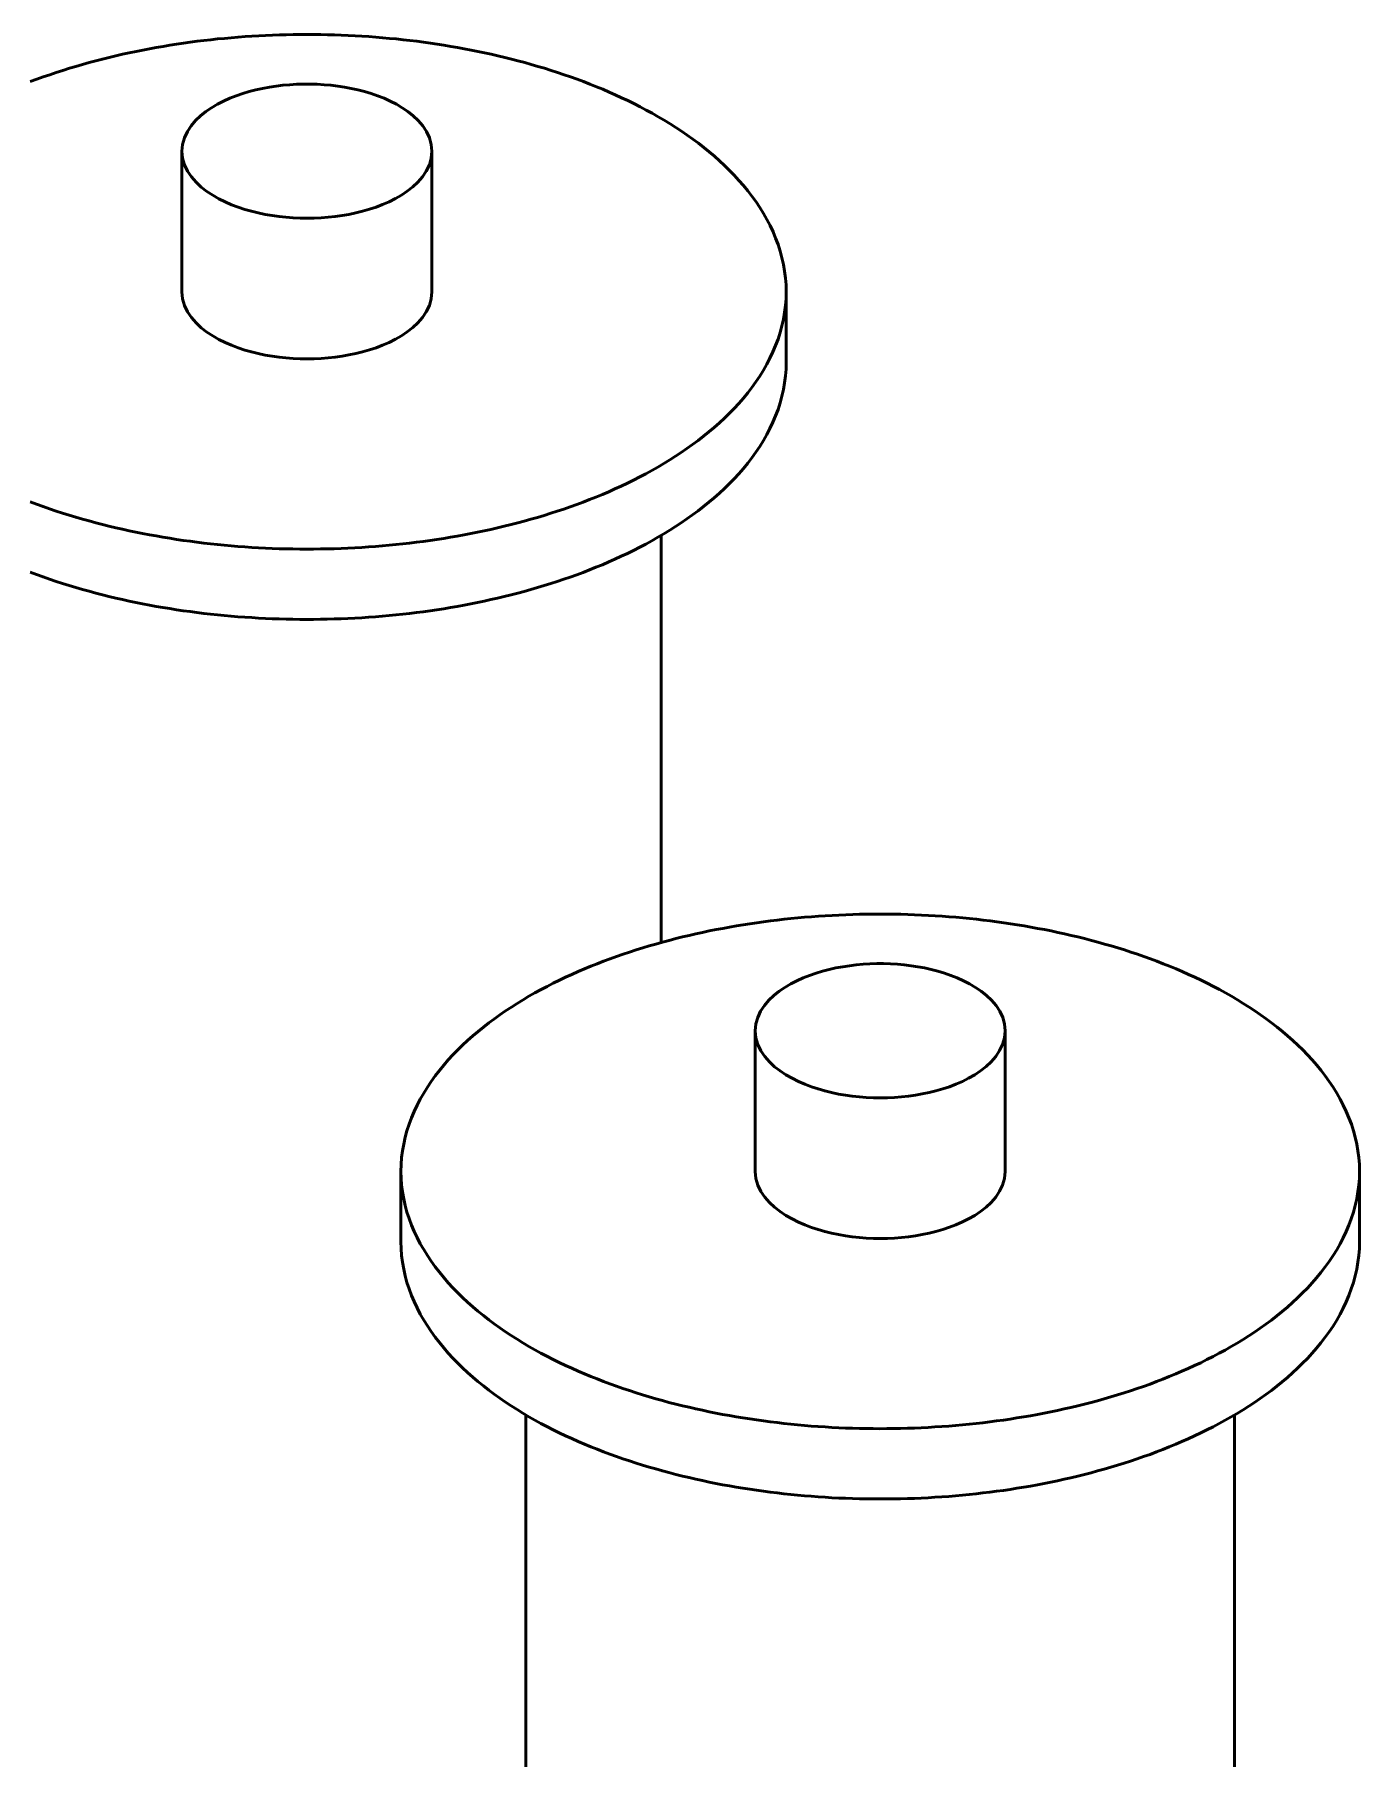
# Model space of a CAD drawing. Header units: millimetres. Extents: x 0 to 841, y 0 to 594.
# Drawn here: x 452.93 to 476.12, y 374.34 to 404.51 of the extents above; entities that cross this region are included whole.
import ezdxf

# ---------------------------------------------------------------- set-up
doc = ezdxf.new("R2010")
doc.units = ezdxf.units.MM
doc.layers.add('FINA', color=7, linetype='CONTINUOUS', lineweight=25)
doc.layers.add('VIS', color=7, linetype='CONTINUOUS', lineweight=50)

msp = doc.modelspace()

# ---------------------------------------------------------------- linework, layer by layer
at = {"layer": 'FINA'}
for points in [[(466.086, 400.008), (466.083, 400.129), (466.074, 400.249), (466.059, 400.368), (466.039, 400.487), (466.012, 400.604), (465.98, 400.72), (465.943, 400.835), (465.901, 400.948), (465.855, 401.059), (465.803, 401.167), (465.748, 401.274), (465.688, 401.379), (465.625, 401.481), (465.558, 401.581), (465.487, 401.679), (465.414, 401.774), (465.338, 401.867), (465.259, 401.958), (465.177, 402.047), (465.093, 402.133), (465.007, 402.217), (464.919, 402.299), (464.829, 402.379), (464.737, 402.457), (464.644, 402.533), (464.549, 402.607), (464.452, 402.678), (464.354, 402.748), (464.255, 402.817), (464.154, 402.883), (464.053, 402.947), (463.95, 403.01), (463.846, 403.071), (463.741, 403.131), (463.636, 403.189), (463.529, 403.245), (463.422, 403.3), (463.314, 403.353), (463.205, 403.404), (463.096, 403.455), (462.986, 403.503), (462.875, 403.551), (462.764, 403.597), (462.652, 403.642), (462.54, 403.685), (462.427, 403.727), (462.314, 403.768), (462.2, 403.807), (462.086, 403.846), (461.972, 403.883), (461.857, 403.919), (461.741, 403.953), (461.626, 403.987), (461.51, 404.019), (461.393, 404.05), (461.277, 404.08), (461.16, 404.109), (461.043, 404.137), (460.926, 404.164), (460.808, 404.19), (460.69, 404.215), (460.572, 404.238), (460.454, 404.261), (460.335, 404.282), (460.217, 404.303), (460.098, 404.323), (459.979, 404.341), (459.86, 404.359), (459.741, 404.375), (459.621, 404.391), (459.502, 404.405), (459.382, 404.419), (459.263, 404.432), (459.143, 404.443), (459.023, 404.454), (458.903, 404.464), (458.783, 404.473), (458.663, 404.481), (458.542, 404.488), (458.422, 404.494), (458.302, 404.499), (458.182, 404.503), (458.061, 404.506), (457.941, 404.509), (457.821, 404.51), (457.7, 404.511), (457.58, 404.51), (457.459, 404.509), (457.339, 404.506), (457.219, 404.503), (457.098, 404.499), (456.978, 404.494), (456.858, 404.488), (456.738, 404.481), (456.618, 404.473), (456.497, 404.464), (456.377, 404.454), (456.258, 404.443), (456.138, 404.432), (456.018, 404.419), (455.898, 404.405), (455.779, 404.391), (455.66, 404.375), (455.54, 404.359), (455.421, 404.341), (455.302, 404.323), (455.183, 404.303), (455.065, 404.282), (454.946, 404.261), (454.828, 404.238), (454.71, 404.215), (454.592, 404.19), (454.475, 404.164), (454.357, 404.137), (454.24, 404.109), (454.123, 404.08), (454.007, 404.05), (453.891, 404.019), (453.775, 403.987), (453.659, 403.953), (453.544, 403.919), (453.429, 403.883), (453.314, 403.846), (453.2, 403.807), (453.086, 403.768), (452.973, 403.727), (452.86, 403.685)], [(459.888, 402.469), (459.876, 402.588), (459.844, 402.704), (459.792, 402.812), (459.726, 402.912), (459.648, 403.003), (459.561, 403.086), (459.468, 403.161), (459.369, 403.229), (459.265, 403.29), (459.158, 403.345), (459.049, 403.394), (458.937, 403.438), (458.824, 403.477), (458.709, 403.511), (458.593, 403.541), (458.475, 403.567), (458.357, 403.589), (458.239, 403.607), (458.12, 403.622), (458, 403.632), (457.88, 403.64), (457.76, 403.643), (457.64, 403.643), (457.52, 403.64), (457.4, 403.632), (457.281, 403.622), (457.162, 403.607), (457.043, 403.589), (456.925, 403.567), (456.808, 403.541), (456.692, 403.511), (456.577, 403.477), (456.463, 403.438), (456.351, 403.394), (456.242, 403.345), (456.135, 403.29), (456.032, 403.229), (455.933, 403.161), (455.839, 403.086), (455.752, 403.003), (455.674, 402.912), (455.608, 402.812), (455.557, 402.704), (455.524, 402.588), (455.513, 402.469)], [(455.513, 402.469), (455.524, 402.347), (455.559, 402.229), (455.612, 402.119), (455.681, 402.017), (455.762, 401.924), (455.852, 401.841), (455.949, 401.765), (456.051, 401.697), (456.158, 401.636), (456.268, 401.581), (456.38, 401.532), (456.495, 401.489), (456.612, 401.45), (456.73, 401.416), (456.849, 401.387), (456.969, 401.362), (457.091, 401.341), (457.212, 401.324), (457.334, 401.311), (457.457, 401.302), (457.58, 401.296), (457.703, 401.294), (457.825, 401.296), (457.948, 401.302), (458.071, 401.311), (458.193, 401.325), (458.315, 401.342), (458.436, 401.363), (458.556, 401.388), (458.675, 401.418), (458.793, 401.452), (458.91, 401.49), (459.025, 401.534), (459.137, 401.583), (459.247, 401.638)], [(455.513, 402.469), (455.513, 400.008)], [(459.247, 401.638), (459.353, 401.7), (459.455, 401.767), (459.551, 401.843), (459.64, 401.926), (459.721, 402.019), (459.789, 402.12), (459.842, 402.23), (459.876, 402.347), (459.888, 402.469)], [(459.888, 402.469), (459.888, 400.008)], [(455.513, 400.008), (455.524, 399.886), (455.559, 399.768), (455.612, 399.658), (455.681, 399.556), (455.762, 399.464), (455.852, 399.38), (455.949, 399.304), (456.051, 399.236), (456.158, 399.175), (456.268, 399.121), (456.38, 399.072), (456.495, 399.028), (456.612, 398.989), (456.73, 398.956), (456.849, 398.926), (456.969, 398.901), (457.091, 398.88), (457.212, 398.863), (457.334, 398.85), (457.457, 398.841), (457.58, 398.835), (457.703, 398.834), (457.825, 398.836), (457.948, 398.841), (458.071, 398.851), (458.193, 398.864), (458.315, 398.881), (458.436, 398.902), (458.556, 398.927), (458.675, 398.957), (458.793, 398.991), (458.91, 399.03), (459.025, 399.073), (459.137, 399.123), (459.247, 399.178)], [(459.247, 399.178), (459.353, 399.239), (459.455, 399.307), (459.551, 399.382), (459.64, 399.466), (459.721, 399.558), (459.789, 399.659), (459.842, 399.769), (459.876, 399.887), (459.888, 400.008)], [(463.63, 396.825), (463.736, 396.882), (463.841, 396.942), (463.944, 397.003), (464.047, 397.066), (464.149, 397.13), (464.25, 397.197), (464.349, 397.265), (464.448, 397.335), (464.544, 397.407), (464.64, 397.481), (464.734, 397.556), (464.826, 397.634), (464.916, 397.714), (465.004, 397.796), (465.09, 397.881), (465.175, 397.967), (465.256, 398.056), (465.336, 398.147), (465.412, 398.24), (465.486, 398.335), (465.556, 398.433), (465.623, 398.533), (465.687, 398.636), (465.747, 398.74), (465.802, 398.847), (465.854, 398.956), (465.901, 399.067), (465.943, 399.18), (465.98, 399.295), (466.012, 399.411), (466.038, 399.529), (466.059, 399.648), (466.074, 399.767), (466.083, 399.888), (466.086, 400.008)], [(466.086, 400.008), (466.086, 398.778)], [(463.63, 395.594), (463.736, 395.652), (463.841, 395.712), (463.944, 395.773), (464.047, 395.835), (464.149, 395.9), (464.25, 395.966), (464.349, 396.034), (464.448, 396.104), (464.544, 396.176), (464.64, 396.25), (464.734, 396.326), (464.826, 396.404), (464.916, 396.484), (465.004, 396.566), (465.09, 396.65), (465.175, 396.737), (465.256, 396.825), (465.336, 396.916), (465.412, 397.009), (465.486, 397.105), (465.556, 397.203), (465.623, 397.303), (465.687, 397.405), (465.747, 397.51), (465.802, 397.617), (465.854, 397.726), (465.901, 397.837), (465.943, 397.95), (465.98, 398.065), (466.012, 398.181), (466.038, 398.299), (466.059, 398.417), (466.074, 398.537), (466.083, 398.657), (466.086, 398.778)], [(452.858, 396.332), (452.971, 396.29), (453.084, 396.249), (453.198, 396.21), (453.312, 396.172), (453.426, 396.134), (453.541, 396.099), (453.656, 396.064), (453.772, 396.03), (453.888, 395.998), (454.004, 395.967), (454.121, 395.937), (454.237, 395.908), (454.354, 395.88), (454.472, 395.853), (454.589, 395.827), (454.707, 395.802), (454.825, 395.779), (454.943, 395.756), (455.062, 395.735), (455.18, 395.714), (455.299, 395.694), (455.418, 395.676), (455.537, 395.658), (455.656, 395.642), (455.775, 395.626), (455.895, 395.611), (456.014, 395.598), (456.134, 395.585), (456.254, 395.573), (456.374, 395.563), (456.494, 395.553), (456.614, 395.544), (456.734, 395.536), (456.854, 395.529), (456.974, 395.523), (457.094, 395.518), (457.215, 395.513), (457.335, 395.51), (457.455, 395.508), (457.575, 395.506), (457.696, 395.506), (457.816, 395.506), (457.936, 395.508), (458.057, 395.51), (458.177, 395.513), (458.297, 395.517), (458.418, 395.522), (458.538, 395.528), (458.658, 395.535), (458.778, 395.543), (458.898, 395.552), (459.018, 395.562), (459.138, 395.573), (459.258, 395.584), (459.377, 395.597), (459.497, 395.61), (459.616, 395.625), (459.736, 395.641), (459.855, 395.657), (459.974, 395.675), (460.093, 395.693), (460.212, 395.713), (460.33, 395.733), (460.449, 395.755), (460.567, 395.777), (460.685, 395.801), (460.803, 395.825), (460.92, 395.851), (461.037, 395.878), (461.154, 395.906), (461.271, 395.935), (461.388, 395.965), (461.504, 395.996), (461.62, 396.028), (461.736, 396.061), (461.851, 396.096), (461.966, 396.132), (462.08, 396.169), (462.194, 396.207), (462.308, 396.247), (462.421, 396.287), (462.534, 396.329), (462.646, 396.372), (462.758, 396.417), (462.869, 396.463), (462.98, 396.51), (463.09, 396.559), (463.199, 396.609), (463.308, 396.661), (463.416, 396.714), (463.523, 396.768), (463.63, 396.825)], [(452.858, 395.102), (452.971, 395.06), (453.084, 395.019), (453.198, 394.979), (453.312, 394.941), (453.426, 394.904), (453.541, 394.868), (453.656, 394.834), (453.772, 394.8), (453.888, 394.768), (454.004, 394.736), (454.121, 394.706), (454.237, 394.677), (454.354, 394.649), (454.472, 394.623), (454.589, 394.597), (454.707, 394.572), (454.825, 394.548), (454.943, 394.526), (455.062, 394.504), (455.18, 394.484), (455.299, 394.464), (455.418, 394.445), (455.537, 394.428), (455.656, 394.411), (455.775, 394.396), (455.895, 394.381), (456.014, 394.367), (456.134, 394.355), (456.254, 394.343), (456.374, 394.332), (456.494, 394.322), (456.614, 394.313), (456.734, 394.306), (456.854, 394.299), (456.974, 394.292), (457.094, 394.287), (457.215, 394.283), (457.335, 394.28), (457.455, 394.277), (457.575, 394.276), (457.696, 394.276), (457.816, 394.276), (457.936, 394.277), (458.057, 394.28), (458.177, 394.283), (458.297, 394.287), (458.418, 394.292), (458.538, 394.298), (458.658, 394.305), (458.778, 394.313), (458.898, 394.322), (459.018, 394.331), (459.138, 394.342), (459.258, 394.354), (459.377, 394.366), (459.497, 394.38), (459.616, 394.395), (459.736, 394.41), (459.855, 394.427), (459.974, 394.444), (460.093, 394.463), (460.212, 394.482), (460.33, 394.503), (460.449, 394.524), (460.567, 394.547), (460.685, 394.57), (460.803, 394.595), (460.92, 394.621), (461.037, 394.647), (461.154, 394.675), (461.271, 394.704), (461.388, 394.734), (461.504, 394.765), (461.62, 394.798), (461.736, 394.831), (461.851, 394.866), (461.966, 394.902), (462.08, 394.938), (462.194, 394.977), (462.308, 395.016), (462.421, 395.057), (462.534, 395.099), (462.646, 395.142), (462.758, 395.187), (462.869, 395.233), (462.98, 395.28), (463.09, 395.329), (463.199, 395.379), (463.308, 395.43), (463.416, 395.483), (463.523, 395.538), (463.63, 395.594)], [(463.898, 395.745), (463.898, 388.621)], [(476.117, 384.617), (476.114, 384.737), (476.105, 384.857), (476.09, 384.977), (476.07, 385.095), (476.043, 385.213), (476.012, 385.329), (475.975, 385.443), (475.933, 385.556), (475.886, 385.667), (475.834, 385.776), (475.779, 385.883), (475.719, 385.987), (475.656, 386.09), (475.589, 386.19), (475.519, 386.287), (475.445, 386.383), (475.369, 386.476), (475.29, 386.567), (475.208, 386.655), (475.124, 386.742), (475.038, 386.826), (474.95, 386.908), (474.86, 386.988), (474.768, 387.066), (474.675, 387.141), (474.58, 387.215), (474.483, 387.287), (474.385, 387.357), (474.286, 387.425), (474.185, 387.491), (474.084, 387.556), (473.981, 387.619), (473.877, 387.68), (473.773, 387.739), (473.667, 387.797), (473.561, 387.853), (473.453, 387.908), (473.345, 387.961), (473.237, 388.013), (473.127, 388.063), (473.017, 388.112), (472.907, 388.159), (472.795, 388.205), (472.684, 388.25), (472.571, 388.294), (472.458, 388.336), (472.345, 388.376), (472.231, 388.416), (472.117, 388.454), (472.003, 388.491), (471.888, 388.527), (471.773, 388.562), (471.657, 388.595), (471.541, 388.628), (471.425, 388.659), (471.308, 388.689), (471.191, 388.718), (471.074, 388.746), (470.957, 388.773), (470.839, 388.798), (470.721, 388.823), (470.603, 388.847), (470.485, 388.869), (470.367, 388.891), (470.248, 388.912), (470.129, 388.931), (470.01, 388.95), (469.891, 388.967), (469.772, 388.984), (469.653, 388.999), (469.533, 389.014), (469.413, 389.028), (469.294, 389.04), (469.174, 389.052), (469.054, 389.063), (468.934, 389.073), (468.814, 389.081), (468.694, 389.089), (468.574, 389.096), (468.453, 389.102), (468.333, 389.107), (468.213, 389.112), (468.092, 389.115), (467.972, 389.117), (467.852, 389.119), (467.731, 389.119), (467.611, 389.119), (467.491, 389.117), (467.37, 389.115), (467.25, 389.112), (467.13, 389.107), (467.009, 389.102), (466.889, 389.096), (466.769, 389.089), (466.649, 389.081), (466.529, 389.073), (466.409, 389.063), (466.289, 389.052), (466.169, 389.04), (466.049, 389.028), (465.93, 389.014), (465.81, 388.999), (465.691, 388.984), (465.571, 388.967), (465.452, 388.95), (465.333, 388.931), (465.215, 388.912), (465.096, 388.891), (464.978, 388.869), (464.859, 388.847), (464.741, 388.823), (464.623, 388.798), (464.506, 388.773), (464.389, 388.746), (464.271, 388.718), (464.155, 388.689), (464.038, 388.659), (463.922, 388.628), (463.806, 388.595), (463.69, 388.562), (463.575, 388.527), (463.46, 388.491), (463.345, 388.454), (463.231, 388.416), (463.118, 388.376), (463.004, 388.336), (462.891, 388.294), (462.779, 388.25), (462.667, 388.205), (462.556, 388.159), (462.445, 388.112), (462.335, 388.063), (462.226, 388.013), (462.117, 387.961), (462.009, 387.908), (461.902, 387.853), (461.796, 387.797), (461.69, 387.739), (461.585, 387.68), (461.482, 387.619), (461.379, 387.556), (461.277, 387.491), (461.177, 387.425), (461.078, 387.357), (460.98, 387.287), (460.883, 387.215), (460.788, 387.141), (460.694, 387.066), (460.602, 386.988), (460.512, 386.908), (460.424, 386.826), (460.338, 386.742), (460.254, 386.655), (460.173, 386.567), (460.094, 386.476), (460.018, 386.383), (459.944, 386.287), (459.874, 386.19), (459.807, 386.09), (459.743, 385.987), (459.684, 385.883), (459.628, 385.776), (459.577, 385.667), (459.53, 385.556), (459.488, 385.443), (459.451, 385.329), (459.419, 385.213), (459.393, 385.095), (459.372, 384.977), (459.357, 384.857), (459.348, 384.737), (459.345, 384.617)], [(469.919, 387.078), (469.908, 387.197), (469.875, 387.312), (469.824, 387.421), (469.757, 387.521), (469.679, 387.612), (469.593, 387.695), (469.499, 387.77), (469.4, 387.837), (469.296, 387.898), (469.19, 387.953), (469.08, 388.002), (468.968, 388.046), (468.855, 388.085), (468.74, 388.12), (468.624, 388.15), (468.507, 388.176), (468.389, 388.198), (468.27, 388.216), (468.151, 388.23), (468.031, 388.241), (467.911, 388.248), (467.791, 388.252), (467.671, 388.252), (467.551, 388.248), (467.432, 388.241), (467.312, 388.23), (467.193, 388.216), (467.074, 388.198), (466.956, 388.176), (466.839, 388.15), (466.723, 388.12), (466.608, 388.085), (466.494, 388.046), (466.383, 388.002), (466.273, 387.953), (466.166, 387.898), (466.063, 387.837), (465.964, 387.77), (465.87, 387.695), (465.783, 387.612), (465.705, 387.521), (465.639, 387.421), (465.588, 387.312), (465.555, 387.197), (465.544, 387.078)], [(465.544, 387.078), (465.556, 386.955), (465.59, 386.838), (465.643, 386.727), (465.712, 386.625), (465.793, 386.533), (465.883, 386.449), (465.98, 386.374), (466.082, 386.306), (466.189, 386.245), (466.299, 386.19), (466.411, 386.141), (466.526, 386.097), (466.643, 386.059), (466.761, 386.025), (466.88, 385.996), (467.001, 385.97), (467.122, 385.95), (467.243, 385.933), (467.366, 385.92), (467.488, 385.91), (467.611, 385.905), (467.734, 385.903), (467.857, 385.905), (467.979, 385.911), (468.102, 385.92), (468.224, 385.933), (468.346, 385.95), (468.467, 385.971), (468.587, 385.997), (468.706, 386.026), (468.824, 386.06), (468.941, 386.099), (469.056, 386.143), (469.168, 386.192), (469.278, 386.247)], [(465.544, 387.078), (465.544, 384.617)], [(469.278, 386.247), (469.384, 386.308), (469.486, 386.376), (469.582, 386.451), (469.672, 386.535), (469.752, 386.627), (469.82, 386.729), (469.873, 386.839), (469.907, 386.956), (469.919, 387.078)], [(469.919, 387.078), (469.919, 384.617)], [(459.345, 384.617), (459.348, 384.496), (459.357, 384.376), (459.372, 384.257), (459.393, 384.139), (459.419, 384.021), (459.451, 383.905), (459.488, 383.791), (459.53, 383.678), (459.577, 383.567), (459.628, 383.458), (459.684, 383.351), (459.743, 383.247), (459.807, 383.144), (459.873, 383.044), (459.944, 382.947), (460.017, 382.851), (460.093, 382.758), (460.172, 382.667), (460.254, 382.579), (460.338, 382.493), (460.424, 382.408), (460.512, 382.326), (460.602, 382.247), (460.693, 382.169), (460.787, 382.093), (460.882, 382.019), (460.978, 381.947), (461.076, 381.877), (461.176, 381.809), (461.276, 381.743), (461.378, 381.678), (461.48, 381.616), (461.584, 381.555), (461.689, 381.495), (461.794, 381.437), (461.9, 381.381), (462.008, 381.326), (462.116, 381.273), (462.224, 381.221), (462.334, 381.171), (462.444, 381.122), (462.554, 381.075), (462.665, 381.029), (462.777, 380.984), (462.889, 380.941), (463.002, 380.899), (463.115, 380.858), (463.229, 380.818), (463.343, 380.78), (463.458, 380.743), (463.572, 380.707), (463.688, 380.672), (463.803, 380.639), (463.919, 380.607), (464.035, 380.575), (464.152, 380.545), (464.269, 380.516), (464.386, 380.488), (464.503, 380.461), (464.621, 380.436), (464.738, 380.411), (464.856, 380.387), (464.974, 380.365), (465.093, 380.343), (465.211, 380.323), (465.33, 380.303), (465.449, 380.284), (465.568, 380.267), (465.687, 380.25), (465.807, 380.235), (465.926, 380.22), (466.046, 380.206), (466.165, 380.194), (466.285, 380.182), (466.405, 380.171), (466.525, 380.161), (466.645, 380.152), (466.765, 380.144), (466.885, 380.137), (467.005, 380.131), (467.125, 380.126), (467.246, 380.122), (467.366, 380.119), (467.486, 380.116), (467.607, 380.115), (467.727, 380.114), (467.847, 380.115), (467.968, 380.116), (468.088, 380.119), (468.208, 380.122), (468.329, 380.126), (468.449, 380.131), (468.569, 380.137), (468.689, 380.144), (468.809, 380.152), (468.929, 380.161), (469.049, 380.17), (469.169, 380.181), (469.289, 380.193), (469.408, 380.205), (469.528, 380.219), (469.648, 380.234), (469.767, 380.249), (469.886, 380.266), (470.005, 380.283), (470.124, 380.302), (470.243, 380.321), (470.361, 380.342), (470.48, 380.363), (470.598, 380.386), (470.716, 380.409), (470.834, 380.434), (470.951, 380.46), (471.069, 380.486), (471.186, 380.514), (471.303, 380.543), (471.419, 380.573), (471.535, 380.604), (471.651, 380.637), (471.767, 380.67), (471.882, 380.705), (471.997, 380.74), (472.111, 380.777), (472.226, 380.816), (472.339, 380.855), (472.453, 380.896), (472.565, 380.938), (472.678, 380.981), (472.789, 381.026), (472.901, 381.072), (473.011, 381.119), (473.121, 381.168), (473.231, 381.218), (473.339, 381.269), (473.447, 381.322), (473.555, 381.377), (473.661, 381.433)], [(459.345, 384.617), (459.345, 383.386)], [(465.544, 384.617), (465.556, 384.495), (465.59, 384.377), (465.643, 384.266), (465.712, 384.165), (465.793, 384.072), (465.883, 383.989), (465.98, 383.913), (466.082, 383.845), (466.189, 383.784), (466.299, 383.729), (466.411, 383.68), (466.526, 383.636), (466.643, 383.598), (466.761, 383.564), (466.88, 383.535), (467.001, 383.51), (467.122, 383.489), (467.243, 383.472), (467.366, 383.459), (467.488, 383.45), (467.611, 383.444), (467.734, 383.442), (467.857, 383.444), (467.979, 383.45), (468.102, 383.459), (468.224, 383.472), (468.346, 383.49), (468.467, 383.511), (468.587, 383.536), (468.706, 383.565), (468.824, 383.599), (468.941, 383.638), (469.056, 383.682), (469.168, 383.731), (469.278, 383.786)], [(469.278, 383.786), (469.384, 383.847), (469.486, 383.915), (469.582, 383.991), (469.672, 384.074), (469.752, 384.166), (469.82, 384.268), (469.873, 384.378), (469.907, 384.495), (469.919, 384.617)], [(473.661, 381.433), (473.767, 381.491), (473.872, 381.55), (473.976, 381.612), (474.079, 381.674), (474.18, 381.739), (474.281, 381.805), (474.381, 381.873), (474.479, 381.943), (474.576, 382.015), (474.671, 382.089), (474.765, 382.165), (474.857, 382.243), (474.947, 382.323), (475.035, 382.405), (475.122, 382.489), (475.206, 382.575), (475.288, 382.664), (475.367, 382.755), (475.443, 382.848), (475.517, 382.944), (475.587, 383.042), (475.654, 383.142), (475.718, 383.244), (475.778, 383.349), (475.834, 383.456), (475.885, 383.565), (475.932, 383.676), (475.974, 383.789), (476.011, 383.904), (476.043, 384.02), (476.07, 384.138), (476.09, 384.256), (476.105, 384.376), (476.114, 384.496), (476.117, 384.617)], [(476.117, 384.617), (476.117, 383.386)], [(459.345, 383.386), (459.348, 383.266), (459.357, 383.146), (459.372, 383.027), (459.393, 382.908), (459.419, 382.791), (459.451, 382.675), (459.488, 382.56), (459.53, 382.447), (459.577, 382.337), (459.628, 382.228), (459.684, 382.121), (459.743, 382.016), (459.807, 381.914), (459.873, 381.814), (459.944, 381.716), (460.017, 381.621), (460.093, 381.528), (460.172, 381.437), (460.254, 381.349), (460.338, 381.262), (460.424, 381.178), (460.512, 381.096), (460.602, 381.016), (460.693, 380.938), (460.787, 380.863), (460.882, 380.789), (460.978, 380.717), (461.076, 380.647), (461.176, 380.579), (461.276, 380.513), (461.378, 380.448), (461.48, 380.385), (461.584, 380.324), (461.689, 380.265), (461.794, 380.207), (461.9, 380.151), (462.008, 380.096), (462.116, 380.043), (462.224, 379.991), (462.334, 379.941), (462.444, 379.892), (462.554, 379.845), (462.665, 379.798), (462.777, 379.754), (462.889, 379.71), (463.002, 379.668), (463.115, 379.628), (463.229, 379.588), (463.343, 379.55), (463.458, 379.513), (463.572, 379.477), (463.688, 379.442), (463.803, 379.409), (463.919, 379.376), (464.035, 379.345), (464.152, 379.315), (464.269, 379.286), (464.386, 379.258), (464.503, 379.231), (464.621, 379.205), (464.738, 379.181), (464.856, 379.157), (464.974, 379.134), (465.093, 379.113), (465.211, 379.092), (465.33, 379.073), (465.449, 379.054), (465.568, 379.036), (465.687, 379.02), (465.807, 379.004), (465.926, 378.99), (466.046, 378.976), (466.165, 378.963), (466.285, 378.952), (466.405, 378.941), (466.525, 378.931), (466.645, 378.922), (466.765, 378.914), (466.885, 378.907), (467.005, 378.901), (467.125, 378.896), (467.246, 378.892), (467.366, 378.888), (467.486, 378.886), (467.607, 378.885), (467.727, 378.884), (467.847, 378.884), (467.968, 378.886), (468.088, 378.888), (468.208, 378.891), (468.329, 378.895), (468.449, 378.901), (468.569, 378.907), (468.689, 378.914), (468.809, 378.921), (468.929, 378.93), (469.049, 378.94), (469.169, 378.951), (469.289, 378.962), (469.408, 378.975), (469.528, 378.989), (469.648, 379.003), (469.767, 379.019), (469.886, 379.035), (470.005, 379.053), (470.124, 379.071), (470.243, 379.091), (470.361, 379.111), (470.48, 379.133), (470.598, 379.155), (470.716, 379.179), (470.834, 379.204), (470.951, 379.229), (471.069, 379.256), (471.186, 379.284), (471.303, 379.313), (471.419, 379.343), (471.535, 379.374), (471.651, 379.406), (471.767, 379.44), (471.882, 379.474), (471.997, 379.51), (472.111, 379.547), (472.226, 379.585), (472.339, 379.625), (472.453, 379.665), (472.565, 379.707), (472.678, 379.751), (472.789, 379.795), (472.901, 379.841), (473.011, 379.888), (473.121, 379.937), (473.231, 379.987), (473.339, 380.039), (473.447, 380.092), (473.555, 380.147), (473.661, 380.203)], [(473.661, 380.203), (473.767, 380.261), (473.872, 380.32), (473.976, 380.381), (474.079, 380.444), (474.18, 380.509), (474.281, 380.575), (474.381, 380.643), (474.479, 380.713), (474.576, 380.785), (474.671, 380.859), (474.765, 380.935), (474.857, 381.012), (474.947, 381.092), (475.035, 381.174), (475.122, 381.259), (475.206, 381.345), (475.288, 381.434), (475.367, 381.525), (475.443, 381.618), (475.517, 381.713), (475.587, 381.811), (475.654, 381.911), (475.718, 382.014), (475.778, 382.119), (475.834, 382.225), (475.885, 382.334), (475.932, 382.446), (475.974, 382.559), (476.011, 382.673), (476.043, 382.79), (476.07, 382.907), (476.09, 383.026), (476.105, 383.146), (476.114, 383.266), (476.117, 383.386)], [(461.533, 380.354), (461.533, 357.794)], [(473.93, 380.354), (473.93, 372.657)]]:
    msp.add_lwpolyline(points, dxfattribs=at)
at = {"layer": 'VIS'}
for points in [[(466.086, 400.008), (466.083, 400.129), (466.074, 400.249), (466.059, 400.368), (466.039, 400.487), (466.012, 400.604), (465.98, 400.72), (465.943, 400.835), (465.901, 400.948), (465.855, 401.059), (465.803, 401.167), (465.748, 401.274), (465.688, 401.379), (465.625, 401.481), (465.558, 401.581), (465.487, 401.679), (465.414, 401.774), (465.338, 401.867), (465.259, 401.958), (465.177, 402.047), (465.093, 402.133), (465.007, 402.217), (464.919, 402.299), (464.829, 402.379), (464.737, 402.457), (464.644, 402.533), (464.549, 402.607), (464.452, 402.678), (464.354, 402.748), (464.255, 402.817), (464.154, 402.883), (464.053, 402.947), (463.95, 403.01), (463.846, 403.071), (463.741, 403.131), (463.636, 403.189), (463.529, 403.245), (463.422, 403.3), (463.314, 403.353), (463.205, 403.404), (463.096, 403.455), (462.986, 403.503), (462.875, 403.551), (462.764, 403.597), (462.652, 403.642), (462.54, 403.685), (462.427, 403.727), (462.314, 403.768), (462.2, 403.807), (462.086, 403.846), (461.972, 403.883), (461.857, 403.919), (461.741, 403.953), (461.626, 403.987), (461.51, 404.019), (461.393, 404.05), (461.277, 404.08), (461.16, 404.109), (461.043, 404.137), (460.926, 404.164), (460.808, 404.19), (460.69, 404.215), (460.572, 404.238), (460.454, 404.261), (460.335, 404.282), (460.217, 404.303), (460.098, 404.323), (459.979, 404.341), (459.86, 404.359), (459.741, 404.375), (459.621, 404.391), (459.502, 404.405), (459.382, 404.419), (459.263, 404.432), (459.143, 404.443), (459.023, 404.454), (458.903, 404.464), (458.783, 404.473), (458.663, 404.481), (458.542, 404.488), (458.422, 404.494), (458.302, 404.499), (458.182, 404.503), (458.061, 404.506), (457.941, 404.509), (457.821, 404.51), (457.7, 404.511), (457.58, 404.51), (457.459, 404.509), (457.339, 404.506), (457.219, 404.503), (457.098, 404.499), (456.978, 404.494), (456.858, 404.488), (456.738, 404.481), (456.618, 404.473), (456.497, 404.464), (456.377, 404.454), (456.258, 404.443), (456.138, 404.432), (456.018, 404.419), (455.898, 404.405), (455.779, 404.391), (455.66, 404.375), (455.54, 404.359), (455.421, 404.341), (455.302, 404.323), (455.183, 404.303), (455.065, 404.282), (454.946, 404.261), (454.828, 404.238), (454.71, 404.215), (454.592, 404.19), (454.475, 404.164), (454.357, 404.137), (454.24, 404.109), (454.123, 404.08), (454.007, 404.05), (453.891, 404.019), (453.775, 403.987), (453.659, 403.953), (453.544, 403.919), (453.429, 403.883), (453.314, 403.846), (453.2, 403.807), (453.086, 403.768), (452.973, 403.727), (452.86, 403.685)], [(459.888, 402.469), (459.876, 402.588), (459.844, 402.704), (459.792, 402.812), (459.726, 402.912), (459.648, 403.003), (459.561, 403.086), (459.468, 403.161), (459.369, 403.229), (459.265, 403.29), (459.158, 403.345), (459.049, 403.394), (458.937, 403.438), (458.824, 403.477), (458.709, 403.511), (458.593, 403.541), (458.475, 403.567), (458.357, 403.589), (458.239, 403.607), (458.12, 403.622), (458, 403.632), (457.88, 403.64), (457.76, 403.643), (457.64, 403.643), (457.52, 403.64), (457.4, 403.632), (457.281, 403.622), (457.162, 403.607), (457.043, 403.589), (456.925, 403.567), (456.808, 403.541), (456.692, 403.511), (456.577, 403.477), (456.463, 403.438), (456.351, 403.394), (456.242, 403.345), (456.135, 403.29), (456.032, 403.229), (455.933, 403.161), (455.839, 403.086), (455.752, 403.003), (455.674, 402.912), (455.608, 402.812), (455.557, 402.704), (455.524, 402.588), (455.513, 402.469)], [(455.513, 402.469), (455.524, 402.347), (455.559, 402.229), (455.612, 402.119), (455.681, 402.017), (455.762, 401.924), (455.852, 401.841), (455.949, 401.765), (456.051, 401.697), (456.158, 401.636), (456.268, 401.581), (456.38, 401.532), (456.495, 401.489), (456.612, 401.45), (456.73, 401.416), (456.849, 401.387), (456.969, 401.362), (457.091, 401.341), (457.212, 401.324), (457.334, 401.311), (457.457, 401.302), (457.58, 401.296), (457.703, 401.294), (457.825, 401.296), (457.948, 401.302), (458.071, 401.311), (458.193, 401.325), (458.315, 401.342), (458.436, 401.363), (458.556, 401.388), (458.675, 401.418), (458.793, 401.452), (458.91, 401.49), (459.025, 401.534), (459.137, 401.583), (459.247, 401.638)], [(455.513, 402.469), (455.513, 400.008)], [(459.247, 401.638), (459.353, 401.7), (459.455, 401.767), (459.551, 401.843), (459.64, 401.926), (459.721, 402.019), (459.789, 402.12), (459.842, 402.23), (459.876, 402.347), (459.888, 402.469)], [(459.888, 402.469), (459.888, 400.008)], [(455.513, 400.008), (455.524, 399.886), (455.559, 399.768), (455.612, 399.658), (455.681, 399.556), (455.762, 399.464), (455.852, 399.38), (455.949, 399.304), (456.051, 399.236), (456.158, 399.175), (456.268, 399.121), (456.38, 399.072), (456.495, 399.028), (456.612, 398.989), (456.73, 398.956), (456.849, 398.926), (456.969, 398.901), (457.091, 398.88), (457.212, 398.863), (457.334, 398.85), (457.457, 398.841), (457.58, 398.835), (457.703, 398.834), (457.825, 398.836), (457.948, 398.841), (458.071, 398.851), (458.193, 398.864), (458.315, 398.881), (458.436, 398.902), (458.556, 398.927), (458.675, 398.957), (458.793, 398.991), (458.91, 399.03), (459.025, 399.073), (459.137, 399.123), (459.247, 399.178)], [(459.247, 399.178), (459.353, 399.239), (459.455, 399.307), (459.551, 399.382), (459.64, 399.466), (459.721, 399.558), (459.789, 399.659), (459.842, 399.769), (459.876, 399.887), (459.888, 400.008)], [(463.63, 396.825), (463.736, 396.882), (463.841, 396.942), (463.944, 397.003), (464.047, 397.066), (464.149, 397.13), (464.25, 397.197), (464.349, 397.265), (464.448, 397.335), (464.544, 397.407), (464.64, 397.481), (464.734, 397.556), (464.826, 397.634), (464.916, 397.714), (465.004, 397.796), (465.09, 397.881), (465.175, 397.967), (465.256, 398.056), (465.336, 398.147), (465.412, 398.24), (465.486, 398.335), (465.556, 398.433), (465.623, 398.533), (465.687, 398.636), (465.747, 398.74), (465.802, 398.847), (465.854, 398.956), (465.901, 399.067), (465.943, 399.18), (465.98, 399.295), (466.012, 399.411), (466.038, 399.529), (466.059, 399.648), (466.074, 399.767), (466.083, 399.888), (466.086, 400.008)], [(466.086, 400.008), (466.086, 398.778)], [(463.63, 395.594), (463.736, 395.652), (463.841, 395.712), (463.944, 395.773), (464.047, 395.835), (464.149, 395.9), (464.25, 395.966), (464.349, 396.034), (464.448, 396.104), (464.544, 396.176), (464.64, 396.25), (464.734, 396.326), (464.826, 396.404), (464.916, 396.484), (465.004, 396.566), (465.09, 396.65), (465.175, 396.737), (465.256, 396.825), (465.336, 396.916), (465.412, 397.009), (465.486, 397.105), (465.556, 397.203), (465.623, 397.303), (465.687, 397.405), (465.747, 397.51), (465.802, 397.617), (465.854, 397.726), (465.901, 397.837), (465.943, 397.95), (465.98, 398.065), (466.012, 398.181), (466.038, 398.299), (466.059, 398.417), (466.074, 398.537), (466.083, 398.657), (466.086, 398.778)], [(452.858, 396.332), (452.971, 396.29), (453.084, 396.249), (453.198, 396.21), (453.312, 396.172), (453.426, 396.134), (453.541, 396.099), (453.656, 396.064), (453.772, 396.03), (453.888, 395.998), (454.004, 395.967), (454.121, 395.937), (454.237, 395.908), (454.354, 395.88), (454.472, 395.853), (454.589, 395.827), (454.707, 395.802), (454.825, 395.779), (454.943, 395.756), (455.062, 395.735), (455.18, 395.714), (455.299, 395.694), (455.418, 395.676), (455.537, 395.658), (455.656, 395.642), (455.775, 395.626), (455.895, 395.611), (456.014, 395.598), (456.134, 395.585), (456.254, 395.573), (456.374, 395.563), (456.494, 395.553), (456.614, 395.544), (456.734, 395.536), (456.854, 395.529), (456.974, 395.523), (457.094, 395.518), (457.215, 395.513), (457.335, 395.51), (457.455, 395.508), (457.575, 395.506), (457.696, 395.506), (457.816, 395.506), (457.936, 395.508), (458.057, 395.51), (458.177, 395.513), (458.297, 395.517), (458.418, 395.522), (458.538, 395.528), (458.658, 395.535), (458.778, 395.543), (458.898, 395.552), (459.018, 395.562), (459.138, 395.573), (459.258, 395.584), (459.377, 395.597), (459.497, 395.61), (459.616, 395.625), (459.736, 395.641), (459.855, 395.657), (459.974, 395.675), (460.093, 395.693), (460.212, 395.713), (460.33, 395.733), (460.449, 395.755), (460.567, 395.777), (460.685, 395.801), (460.803, 395.825), (460.92, 395.851), (461.037, 395.878), (461.154, 395.906), (461.271, 395.935), (461.388, 395.965), (461.504, 395.996), (461.62, 396.028), (461.736, 396.061), (461.851, 396.096), (461.966, 396.132), (462.08, 396.169), (462.194, 396.207), (462.308, 396.247), (462.421, 396.287), (462.534, 396.329), (462.646, 396.372), (462.758, 396.417), (462.869, 396.463), (462.98, 396.51), (463.09, 396.559), (463.199, 396.609), (463.308, 396.661), (463.416, 396.714), (463.523, 396.768), (463.63, 396.825)], [(452.858, 395.102), (452.971, 395.06), (453.084, 395.019), (453.198, 394.979), (453.312, 394.941), (453.426, 394.904), (453.541, 394.868), (453.656, 394.834), (453.772, 394.8), (453.888, 394.768), (454.004, 394.736), (454.121, 394.706), (454.237, 394.677), (454.354, 394.649), (454.472, 394.623), (454.589, 394.597), (454.707, 394.572), (454.825, 394.548), (454.943, 394.526), (455.062, 394.504), (455.18, 394.484), (455.299, 394.464), (455.418, 394.445), (455.537, 394.428), (455.656, 394.411), (455.775, 394.396), (455.895, 394.381), (456.014, 394.367), (456.134, 394.355), (456.254, 394.343), (456.374, 394.332), (456.494, 394.322), (456.614, 394.313), (456.734, 394.306), (456.854, 394.299), (456.974, 394.292), (457.094, 394.287), (457.215, 394.283), (457.335, 394.28), (457.455, 394.277), (457.575, 394.276), (457.696, 394.276), (457.816, 394.276), (457.936, 394.277), (458.057, 394.28), (458.177, 394.283), (458.297, 394.287), (458.418, 394.292), (458.538, 394.298), (458.658, 394.305), (458.778, 394.313), (458.898, 394.322), (459.018, 394.331), (459.138, 394.342), (459.258, 394.354), (459.377, 394.366), (459.497, 394.38), (459.616, 394.395), (459.736, 394.41), (459.855, 394.427), (459.974, 394.444), (460.093, 394.463), (460.212, 394.482), (460.33, 394.503), (460.449, 394.524), (460.567, 394.547), (460.685, 394.57), (460.803, 394.595), (460.92, 394.621), (461.037, 394.647), (461.154, 394.675), (461.271, 394.704), (461.388, 394.734), (461.504, 394.765), (461.62, 394.798), (461.736, 394.831), (461.851, 394.866), (461.966, 394.902), (462.08, 394.938), (462.194, 394.977), (462.308, 395.016), (462.421, 395.057), (462.534, 395.099), (462.646, 395.142), (462.758, 395.187), (462.869, 395.233), (462.98, 395.28), (463.09, 395.329), (463.199, 395.379), (463.308, 395.43), (463.416, 395.483), (463.523, 395.538), (463.63, 395.594)], [(463.898, 395.745), (463.898, 388.621)], [(476.117, 384.617), (476.114, 384.737), (476.105, 384.857), (476.09, 384.977), (476.07, 385.095), (476.043, 385.213), (476.012, 385.329), (475.975, 385.443), (475.933, 385.556), (475.886, 385.667), (475.834, 385.776), (475.779, 385.883), (475.719, 385.987), (475.656, 386.09), (475.589, 386.19), (475.519, 386.287), (475.445, 386.383), (475.369, 386.476), (475.29, 386.567), (475.208, 386.655), (475.124, 386.742), (475.038, 386.826), (474.95, 386.908), (474.86, 386.988), (474.768, 387.066), (474.675, 387.141), (474.58, 387.215), (474.483, 387.287), (474.385, 387.357), (474.286, 387.425), (474.185, 387.491), (474.084, 387.556), (473.981, 387.619), (473.877, 387.68), (473.773, 387.739), (473.667, 387.797), (473.561, 387.853), (473.453, 387.908), (473.345, 387.961), (473.237, 388.013), (473.127, 388.063), (473.017, 388.112), (472.907, 388.159), (472.795, 388.205), (472.684, 388.25), (472.571, 388.294), (472.458, 388.336), (472.345, 388.376), (472.231, 388.416), (472.117, 388.454), (472.003, 388.491), (471.888, 388.527), (471.773, 388.562), (471.657, 388.595), (471.541, 388.628), (471.425, 388.659), (471.308, 388.689), (471.191, 388.718), (471.074, 388.746), (470.957, 388.773), (470.839, 388.798), (470.721, 388.823), (470.603, 388.847), (470.485, 388.869), (470.367, 388.891), (470.248, 388.912), (470.129, 388.931), (470.01, 388.95), (469.891, 388.967), (469.772, 388.984), (469.653, 388.999), (469.533, 389.014), (469.413, 389.028), (469.294, 389.04), (469.174, 389.052), (469.054, 389.063), (468.934, 389.073), (468.814, 389.081), (468.694, 389.089), (468.574, 389.096), (468.453, 389.102), (468.333, 389.107), (468.213, 389.112), (468.092, 389.115), (467.972, 389.117), (467.852, 389.119), (467.731, 389.119), (467.611, 389.119), (467.491, 389.117), (467.37, 389.115), (467.25, 389.112), (467.13, 389.107), (467.009, 389.102), (466.889, 389.096), (466.769, 389.089), (466.649, 389.081), (466.529, 389.073), (466.409, 389.063), (466.289, 389.052), (466.169, 389.04), (466.049, 389.028), (465.93, 389.014), (465.81, 388.999), (465.691, 388.984), (465.571, 388.967), (465.452, 388.95), (465.333, 388.931), (465.215, 388.912), (465.096, 388.891), (464.978, 388.869), (464.859, 388.847), (464.741, 388.823), (464.623, 388.798), (464.506, 388.773), (464.389, 388.746), (464.271, 388.718), (464.155, 388.689), (464.038, 388.659), (463.922, 388.628), (463.806, 388.595), (463.69, 388.562), (463.575, 388.527), (463.46, 388.491), (463.345, 388.454), (463.231, 388.416), (463.118, 388.376), (463.004, 388.336), (462.891, 388.294), (462.779, 388.25), (462.667, 388.205), (462.556, 388.159), (462.445, 388.112), (462.335, 388.063), (462.226, 388.013), (462.117, 387.961), (462.009, 387.908), (461.902, 387.853), (461.796, 387.797), (461.69, 387.739), (461.585, 387.68), (461.482, 387.619), (461.379, 387.556), (461.277, 387.491), (461.177, 387.425), (461.078, 387.357), (460.98, 387.287), (460.883, 387.215), (460.788, 387.141), (460.694, 387.066), (460.602, 386.988), (460.512, 386.908), (460.424, 386.826), (460.338, 386.742), (460.254, 386.655), (460.173, 386.567), (460.094, 386.476), (460.018, 386.383), (459.944, 386.287), (459.874, 386.19), (459.807, 386.09), (459.743, 385.987), (459.684, 385.883), (459.628, 385.776), (459.577, 385.667), (459.53, 385.556), (459.488, 385.443), (459.451, 385.329), (459.419, 385.213), (459.393, 385.095), (459.372, 384.977), (459.357, 384.857), (459.348, 384.737), (459.345, 384.617)], [(469.919, 387.078), (469.908, 387.197), (469.875, 387.312), (469.824, 387.421), (469.757, 387.521), (469.679, 387.612), (469.593, 387.695), (469.499, 387.77), (469.4, 387.837), (469.296, 387.898), (469.19, 387.953), (469.08, 388.002), (468.968, 388.046), (468.855, 388.085), (468.74, 388.12), (468.624, 388.15), (468.507, 388.176), (468.389, 388.198), (468.27, 388.216), (468.151, 388.23), (468.031, 388.241), (467.911, 388.248), (467.791, 388.252), (467.671, 388.252), (467.551, 388.248), (467.432, 388.241), (467.312, 388.23), (467.193, 388.216), (467.074, 388.198), (466.956, 388.176), (466.839, 388.15), (466.723, 388.12), (466.608, 388.085), (466.494, 388.046), (466.383, 388.002), (466.273, 387.953), (466.166, 387.898), (466.063, 387.837), (465.964, 387.77), (465.87, 387.695), (465.783, 387.612), (465.705, 387.521), (465.639, 387.421), (465.588, 387.312), (465.555, 387.197), (465.544, 387.078)], [(465.544, 387.078), (465.556, 386.955), (465.59, 386.838), (465.643, 386.727), (465.712, 386.625), (465.793, 386.533), (465.883, 386.449), (465.98, 386.374), (466.082, 386.306), (466.189, 386.245), (466.299, 386.19), (466.411, 386.141), (466.526, 386.097), (466.643, 386.059), (466.761, 386.025), (466.88, 385.996), (467.001, 385.97), (467.122, 385.95), (467.243, 385.933), (467.366, 385.92), (467.488, 385.91), (467.611, 385.905), (467.734, 385.903), (467.857, 385.905), (467.979, 385.911), (468.102, 385.92), (468.224, 385.933), (468.346, 385.95), (468.467, 385.971), (468.587, 385.997), (468.706, 386.026), (468.824, 386.06), (468.941, 386.099), (469.056, 386.143), (469.168, 386.192), (469.278, 386.247)], [(465.544, 387.078), (465.544, 384.617)], [(469.278, 386.247), (469.384, 386.308), (469.486, 386.376), (469.582, 386.451), (469.672, 386.535), (469.752, 386.627), (469.82, 386.729), (469.873, 386.839), (469.907, 386.956), (469.919, 387.078)], [(469.919, 387.078), (469.919, 384.617)], [(459.345, 384.617), (459.348, 384.496), (459.357, 384.376), (459.372, 384.257), (459.393, 384.139), (459.419, 384.021), (459.451, 383.905), (459.488, 383.791), (459.53, 383.678), (459.577, 383.567), (459.628, 383.458), (459.684, 383.351), (459.743, 383.247), (459.807, 383.144), (459.873, 383.044), (459.944, 382.947), (460.017, 382.851), (460.093, 382.758), (460.172, 382.667), (460.254, 382.579), (460.338, 382.493), (460.424, 382.408), (460.512, 382.326), (460.602, 382.247), (460.693, 382.169), (460.787, 382.093), (460.882, 382.019), (460.978, 381.947), (461.076, 381.877), (461.176, 381.809), (461.276, 381.743), (461.378, 381.678), (461.48, 381.616), (461.584, 381.555), (461.689, 381.495), (461.794, 381.437), (461.9, 381.381), (462.008, 381.326), (462.116, 381.273), (462.224, 381.221), (462.334, 381.171), (462.444, 381.122), (462.554, 381.075), (462.665, 381.029), (462.777, 380.984), (462.889, 380.941), (463.002, 380.899), (463.115, 380.858), (463.229, 380.818), (463.343, 380.78), (463.458, 380.743), (463.572, 380.707), (463.688, 380.672), (463.803, 380.639), (463.919, 380.607), (464.035, 380.575), (464.152, 380.545), (464.269, 380.516), (464.386, 380.488), (464.503, 380.461), (464.621, 380.436), (464.738, 380.411), (464.856, 380.387), (464.974, 380.365), (465.093, 380.343), (465.211, 380.323), (465.33, 380.303), (465.449, 380.284), (465.568, 380.267), (465.687, 380.25), (465.807, 380.235), (465.926, 380.22), (466.046, 380.206), (466.165, 380.194), (466.285, 380.182), (466.405, 380.171), (466.525, 380.161), (466.645, 380.152), (466.765, 380.144), (466.885, 380.137), (467.005, 380.131), (467.125, 380.126), (467.246, 380.122), (467.366, 380.119), (467.486, 380.116), (467.607, 380.115), (467.727, 380.114), (467.847, 380.115), (467.968, 380.116), (468.088, 380.119), (468.208, 380.122), (468.329, 380.126), (468.449, 380.131), (468.569, 380.137), (468.689, 380.144), (468.809, 380.152), (468.929, 380.161), (469.049, 380.17), (469.169, 380.181), (469.289, 380.193), (469.408, 380.205), (469.528, 380.219), (469.648, 380.234), (469.767, 380.249), (469.886, 380.266), (470.005, 380.283), (470.124, 380.302), (470.243, 380.321), (470.361, 380.342), (470.48, 380.363), (470.598, 380.386), (470.716, 380.409), (470.834, 380.434), (470.951, 380.46), (471.069, 380.486), (471.186, 380.514), (471.303, 380.543), (471.419, 380.573), (471.535, 380.604), (471.651, 380.637), (471.767, 380.67), (471.882, 380.705), (471.997, 380.74), (472.111, 380.777), (472.226, 380.816), (472.339, 380.855), (472.453, 380.896), (472.565, 380.938), (472.678, 380.981), (472.789, 381.026), (472.901, 381.072), (473.011, 381.119), (473.121, 381.168), (473.231, 381.218), (473.339, 381.269), (473.447, 381.322), (473.555, 381.377), (473.661, 381.433)], [(459.345, 384.617), (459.345, 383.386)], [(465.544, 384.617), (465.556, 384.495), (465.59, 384.377), (465.643, 384.266), (465.712, 384.165), (465.793, 384.072), (465.883, 383.989), (465.98, 383.913), (466.082, 383.845), (466.189, 383.784), (466.299, 383.729), (466.411, 383.68), (466.526, 383.636), (466.643, 383.598), (466.761, 383.564), (466.88, 383.535), (467.001, 383.51), (467.122, 383.489), (467.243, 383.472), (467.366, 383.459), (467.488, 383.45), (467.611, 383.444), (467.734, 383.442), (467.857, 383.444), (467.979, 383.45), (468.102, 383.459), (468.224, 383.472), (468.346, 383.49), (468.467, 383.511), (468.587, 383.536), (468.706, 383.565), (468.824, 383.599), (468.941, 383.638), (469.056, 383.682), (469.168, 383.731), (469.278, 383.786)], [(469.278, 383.786), (469.384, 383.847), (469.486, 383.915), (469.582, 383.991), (469.672, 384.074), (469.752, 384.166), (469.82, 384.268), (469.873, 384.378), (469.907, 384.495), (469.919, 384.617)], [(473.661, 381.433), (473.767, 381.491), (473.872, 381.55), (473.976, 381.612), (474.079, 381.674), (474.18, 381.739), (474.281, 381.805), (474.381, 381.873), (474.479, 381.943), (474.576, 382.015), (474.671, 382.089), (474.765, 382.165), (474.857, 382.243), (474.947, 382.323), (475.035, 382.405), (475.122, 382.489), (475.206, 382.575), (475.288, 382.664), (475.367, 382.755), (475.443, 382.848), (475.517, 382.944), (475.587, 383.042), (475.654, 383.142), (475.718, 383.244), (475.778, 383.349), (475.834, 383.456), (475.885, 383.565), (475.932, 383.676), (475.974, 383.789), (476.011, 383.904), (476.043, 384.02), (476.07, 384.138), (476.09, 384.256), (476.105, 384.376), (476.114, 384.496), (476.117, 384.617)], [(476.117, 384.617), (476.117, 383.386)], [(459.345, 383.386), (459.348, 383.266), (459.357, 383.146), (459.372, 383.027), (459.393, 382.908), (459.419, 382.791), (459.451, 382.675), (459.488, 382.56), (459.53, 382.447), (459.577, 382.337), (459.628, 382.228), (459.684, 382.121), (459.743, 382.016), (459.807, 381.914), (459.873, 381.814), (459.944, 381.716), (460.017, 381.621), (460.093, 381.528), (460.172, 381.437), (460.254, 381.349), (460.338, 381.262), (460.424, 381.178), (460.512, 381.096), (460.602, 381.016), (460.693, 380.938), (460.787, 380.863), (460.882, 380.789), (460.978, 380.717), (461.076, 380.647), (461.176, 380.579), (461.276, 380.513), (461.378, 380.448), (461.48, 380.385), (461.584, 380.324), (461.689, 380.265), (461.794, 380.207), (461.9, 380.151), (462.008, 380.096), (462.116, 380.043), (462.224, 379.991), (462.334, 379.941), (462.444, 379.892), (462.554, 379.845), (462.665, 379.798), (462.777, 379.754), (462.889, 379.71), (463.002, 379.668), (463.115, 379.628), (463.229, 379.588), (463.343, 379.55), (463.458, 379.513), (463.572, 379.477), (463.688, 379.442), (463.803, 379.409), (463.919, 379.376), (464.035, 379.345), (464.152, 379.315), (464.269, 379.286), (464.386, 379.258), (464.503, 379.231), (464.621, 379.205), (464.738, 379.181), (464.856, 379.157), (464.974, 379.134), (465.093, 379.113), (465.211, 379.092), (465.33, 379.073), (465.449, 379.054), (465.568, 379.036), (465.687, 379.02), (465.807, 379.004), (465.926, 378.99), (466.046, 378.976), (466.165, 378.963), (466.285, 378.952), (466.405, 378.941), (466.525, 378.931), (466.645, 378.922), (466.765, 378.914), (466.885, 378.907), (467.005, 378.901), (467.125, 378.896), (467.246, 378.892), (467.366, 378.888), (467.486, 378.886), (467.607, 378.885), (467.727, 378.884), (467.847, 378.884), (467.968, 378.886), (468.088, 378.888), (468.208, 378.891), (468.329, 378.895), (468.449, 378.901), (468.569, 378.907), (468.689, 378.914), (468.809, 378.921), (468.929, 378.93), (469.049, 378.94), (469.169, 378.951), (469.289, 378.962), (469.408, 378.975), (469.528, 378.989), (469.648, 379.003), (469.767, 379.019), (469.886, 379.035), (470.005, 379.053), (470.124, 379.071), (470.243, 379.091), (470.361, 379.111), (470.48, 379.133), (470.598, 379.155), (470.716, 379.179), (470.834, 379.204), (470.951, 379.229), (471.069, 379.256), (471.186, 379.284), (471.303, 379.313), (471.419, 379.343), (471.535, 379.374), (471.651, 379.406), (471.767, 379.44), (471.882, 379.474), (471.997, 379.51), (472.111, 379.547), (472.226, 379.585), (472.339, 379.625), (472.453, 379.665), (472.565, 379.707), (472.678, 379.751), (472.789, 379.795), (472.901, 379.841), (473.011, 379.888), (473.121, 379.937), (473.231, 379.987), (473.339, 380.039), (473.447, 380.092), (473.555, 380.147), (473.661, 380.203)], [(473.661, 380.203), (473.767, 380.261), (473.872, 380.32), (473.976, 380.381), (474.079, 380.444), (474.18, 380.509), (474.281, 380.575), (474.381, 380.643), (474.479, 380.713), (474.576, 380.785), (474.671, 380.859), (474.765, 380.935), (474.857, 381.012), (474.947, 381.092), (475.035, 381.174), (475.122, 381.259), (475.206, 381.345), (475.288, 381.434), (475.367, 381.525), (475.443, 381.618), (475.517, 381.713), (475.587, 381.811), (475.654, 381.911), (475.718, 382.014), (475.778, 382.119), (475.834, 382.225), (475.885, 382.334), (475.932, 382.446), (475.974, 382.559), (476.011, 382.673), (476.043, 382.79), (476.07, 382.907), (476.09, 383.026), (476.105, 383.146), (476.114, 383.266), (476.117, 383.386)], [(461.533, 380.354), (461.533, 357.794)], [(473.93, 380.354), (473.93, 372.657)]]:
    msp.add_lwpolyline(points, dxfattribs=at)

doc.saveas('drawing.dxf')
